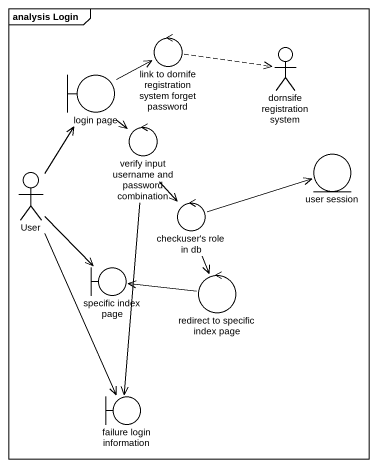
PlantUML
@startuml
mainframe analysis Login
control "link to dornife registration system forget password" as link_to_dornife
boundary "login page" as login_page
actor "dornsife registration system" as dornsife_registration_system
control "verify input username and password combination" as verify_input_username_and
entity "user session" as user_session
actor User
control "checkuser's role in db" as checkuser_s_role_in_db
boundary "specific index page" as specific_index_page
control "redirect to specific index page" as redirect_to_specific_index
boundary "failure login information" as failure_login_information
link_to_dornife .right.> dornsife_registration_system
login_page -right-> link_to_dornife
login_page --> verify_input_username_and
verify_input_username_and --> checkuser_s_role_in_db
verify_input_username_and --> failure_login_information
User -up-> login_page
User --> specific_index_page
User --> failure_login_information
checkuser_s_role_in_db -right-> user_session
checkuser_s_role_in_db --> redirect_to_specific_index
redirect_to_specific_index -left-> specific_index_page
@enduml
